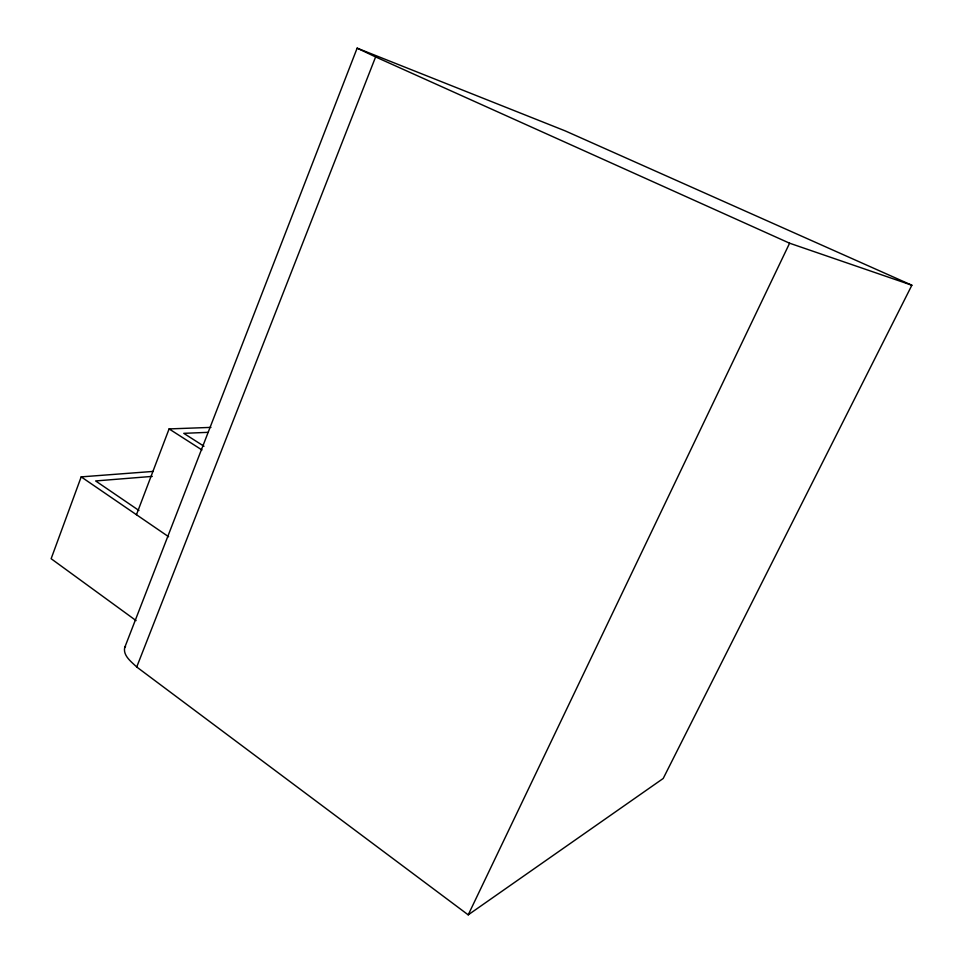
<?xml version="1.0" encoding="UTF-8"?>
<svg xmlns="http://www.w3.org/2000/svg" width="963" height="963" viewBox="0 0 963 963"><rect width="100%" height="100%" fill="white"/><g stroke="black" fill="none" stroke-linecap="round" stroke-linejoin="round"><path stroke-width="1.44" d="M124.672 647.642C122.975 655.863 131.558 661.93 136.722 666.998L468.211 914.85L663.206 778.477L911.865 285.229L565.221 130.896L357.141 48.15L124.672 647.642L125.551 646.486M153.201 471.413L81.193 476.878L51.135 558.709L136.084 620.605M136.457 514.724L169.091 428.92L210.945 427.391M136.722 666.998L375.606 56.937L357.141 48.15M468.211 914.85L789.6 243.206L911.865 285.229M152.298 476.384L95.638 480.946L138.961 510.498M207.743 432.351L183.764 433.338L204 446.254M375.606 56.937L789.6 243.206M169.091 428.92L201.953 449.962M81.193 476.878L168.621 536.74"/></g></svg>
